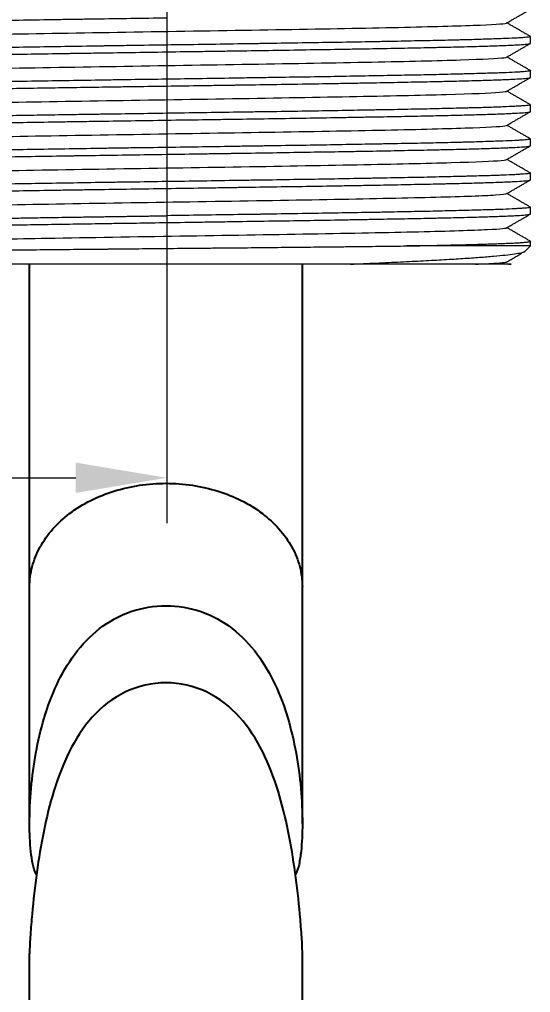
# Model space of a CAD drawing. Extents: x 2070 to 2860, y 0 to 579.
# Drawn here: x 2552.9 to 2575.38, y 187.04 to 229.8 of the extents above; entities that cross this region are included whole.
import ezdxf

# ---------------------------------------------------------------- set-up
doc = ezdxf.new("R2010")
doc.units = 0
doc.header["$LTSCALE"] = 10
doc.header["$MEASUREMENT"] = 0
doc.header["$PDMODE"] = 3
doc.header["$PDSIZE"] = -10
doc.layers.get('0').update_dxf_attribs({"linetype": 'CONTINUOUS'})
doc.layers.get('DEFPOINTS').update_dxf_attribs({"linetype": 'CONTINUOUS'})
doc.layers.add('1', color=7, linetype='CONTINUOUS')
doc.layers.add('DEF_LAYER_ASSEM_MEMBER', color=7, linetype='CONTINUOUS')
doc.styles.add('Daelim Dimension', font='NanumGothic.ttf')
doc.dimstyles.new('DEFAULT', dxfattribs={"dimscale": 2, "dimtxt": 2, "dimasz": 2, "dimexe": 0, "dimexo": 2, "dimgap": 1, "dimtad": 1, "dimdec": 0, "dimzin": 9, "dimdsep": 46, "dimtxsty": 'Daelim Dimension', "dimcen": 0.5, "dimclrd": 5, "dimclre": 5, "dimclrt": 256, "dimadec": 1, "dimazin": 0, "dimtfac": 1, "dimtdec": 0, "dimtix": 1, "dimtmove": 0, "dimatfit": 3, "dimfxl": 1, "dimtolj": 1, "dimtzin": 1, "dimlwd": 9, "dimlwe": 9, "dimarcsym": 0})

# ---------------------------------------------------------------- blocks, each defined once
blk = doc.blocks.new('*D7')
at = {"color": 5, "lineweight": 9, "ltscale": 0.5, "transparency": 16777216}
for p, q in [((2428.247, 403.492), (2428.247, 207.658)), ((2559.375, 274.046), (2559.375, 207.658)), ((2432.247, 209.658), (2555.375, 209.658))]:
    blk.add_line(p, q, dxfattribs=at)
at = {"color": 5, "ltscale": 0.5, "transparency": 16777216}
for points in [[(2432.247, 210.325), (2432.247, 208.991), (2428.247, 209.658)], [(2555.375, 210.325), (2555.375, 208.991), (2559.375, 209.658)]]:
    blk.add_solid(points, dxfattribs=at)
at = {"layer": 'DEFPOINTS', "color": 0, "ltscale": 0.5, "transparency": 16777216}
for p in [(2428.247, 407.492), (2559.375, 278.046), (2559.375, 209.658)]:
    blk.add_point(p, dxfattribs=at)
at = {"color": 7, "ltscale": 0.5, "transparency": 16777216, "insert": (2493.811, 217.109), "char_height": 10, "attachment_point": 5, "style": 'Daelim Dimension'}
blk.add_mtext('\\A1;131', dxfattribs=at)

msp = doc.modelspace()

# ---------------------------------------------------------------- linework, layer by layer
at = {"color": 7, "ltscale": 0.5}
msp.add_line((2565.343, 204.861), (2565.343, 219.046), dxfattribs=at)
at = {"layer": '1', "color": 7, "linetype": 'Continuous', "lineweight": 18}
for p, q in [((2575.375, 228.749), (2575.375, 229.049)), ((2575.375, 227.25), (2575.375, 227.549)), ((2575.375, 225.749), (2575.375, 226.049)), ((2575.375, 224.25), (2575.375, 224.549)), ((2575.375, 222.75), (2575.375, 223.049)), ((2575.375, 221.25), (2575.375, 221.549)), ((2575.375, 219.846), (2569.93, 219.846)), ((2575.083, 219.554), (2575.375, 219.846)), ((2575.375, 219.846), (2575.375, 220.049)), ((2567.459, 219.046), (2544.175, 219.046))]:
    msp.add_line(p, q, dxfattribs=at)
for points, degree in [([(2574.334, 229.645), (2574.857, 229.948), (2575.381, 230.25)], 2), ([(2575.371, 229.054), (2574.856, 229.351), (2574.34, 229.649)], 2), ([(2574.329, 228.142), (2574.852, 228.445), (2575.376, 228.747)], 2), ([(2575.376, 227.551), (2574.858, 227.85), (2574.341, 228.149)], 2), ([(2574.324, 226.64), (2574.847, 226.942), (2575.371, 227.245)], 2), ([(2575.38, 226.049), (2574.86, 226.349), (2574.34, 226.649)], 2), ([(2574.328, 225.142), (2574.852, 225.444), (2575.375, 225.747)], 2), ([(2575.38, 224.549), (2574.86, 224.849), (2574.341, 225.149)], 2), ([(2574.333, 223.645), (2574.857, 223.948), (2575.38, 224.25)], 2), ([(2575.372, 223.053), (2574.856, 223.351), (2574.34, 223.649)], 2), ([(2574.331, 222.144), (2574.855, 222.447), (2575.379, 222.749)], 2), ([(2575.372, 221.553), (2574.856, 221.851), (2574.34, 222.149)], 2), ([(2574.326, 220.641), (2574.85, 220.943), (2575.374, 221.246)], 2), ([(2575.379, 220.05), (2574.86, 220.35), (2574.341, 220.649)], 2), ([(2574.319, 219.136), (2574.987, 219.522)], 1)]:
    msp.add_open_spline(points, degree=degree, dxfattribs=at)
for points, degree, knots in [([(2543.379, 229.494), (2543.376, 229.496), (2543.375, 229.498), (2543.375, 229.508), (2543.401, 229.516), (2543.504, 229.531), (2543.58, 229.539), (2543.732, 229.55), (2543.79, 229.554), (2543.917, 229.562), (2543.987, 229.566), (2544.217, 229.577), (2544.394, 229.585), (2544.794, 229.601), (2545.016, 229.609), (2545.507, 229.625), (2545.775, 229.632), (2546.14, 229.642), (2546.251, 229.645), (2546.366, 229.648), (2546.443, 229.65), (2546.482, 229.651), (2546.678, 229.656), (2546.84, 229.659), (2547.339, 229.671), (2547.689, 229.679), (2548.426, 229.695), (2548.811, 229.703), (2549.417, 229.714), (2549.623, 229.718), (2549.939, 229.724), (2550.046, 229.726), (2550.261, 229.73), (2550.37, 229.732), (2550.918, 229.742), (2551.367, 229.749), (2552.287, 229.765), (2552.758, 229.773), (2553.72, 229.788), (2554.212, 229.796), (2554.841, 229.806), (2554.968, 229.808), (2555.158, 229.811), (2555.222, 229.812), (2555.35, 229.814), (2555.669, 229.819), (2555.989, 229.824), (2556.761, 229.835), (2557.279, 229.843), (2558.322, 229.858), (2558.847, 229.866), (2559.375, 229.874)], 3, [0, 0, 0, 0, 0.013229, 0.013229, 0.074902, 0.074902, 0.136575, 0.136575, 0.167412, 0.167412, 0.198249, 0.198249, 0.259922, 0.259922, 0.321595, 0.321595, 0.383268, 0.383268, 0.398686, 0.406396, 0.406396, 0.414105, 0.414105, 0.444941, 0.444941, 0.506615, 0.506615, 0.568288, 0.568288, 0.599124, 0.599124, 0.614543, 0.614543, 0.629961, 0.629961, 0.691634, 0.691634, 0.753307, 0.753307, 0.81498, 0.81498, 0.830399, 0.830399, 0.838108, 0.838108, 0.845817, 0.876654, 0.876654, 0.938327, 0.938327, 1, 1, 1, 1]), ([(2544.418, 228.894), (2544.384, 228.92), (2544.906, 228.978), (2547.677, 229.067), (2552.443, 229.162), (2558.292, 229.257), (2564.309, 229.352), (2569.557, 229.447), (2573.216, 229.542), (2574.327, 229.612), (2574.342, 229.651), (2574.324, 229.658)], 3, [0, 0, 0, 0, 0.102604, 0.226828, 0.351052, 0.475275, 0.599499, 0.723723, 0.847947, 0.97217, 1, 1, 1, 1]), ([(2575.375, 229.049), (2575.375, 229.049), (2575.375, 229.049), (2575.375, 229.041), (2575.349, 229.034), (2575.247, 229.018), (2575.17, 229.01), (2575.018, 228.998), (2574.96, 228.994), (2574.833, 228.986), (2574.763, 228.982), (2574.533, 228.971), (2574.356, 228.963), (2573.957, 228.948), (2573.734, 228.94), (2573.243, 228.924), (2572.975, 228.916), (2572.611, 228.906), (2572.499, 228.903), (2572.384, 228.9), (2572.307, 228.898), (2572.268, 228.897), (2572.072, 228.892), (2571.91, 228.888), (2571.411, 228.877), (2571.061, 228.869), (2570.325, 228.854), (2569.939, 228.846), (2569.333, 228.834), (2569.127, 228.83), (2568.811, 228.824), (2568.704, 228.822), (2568.489, 228.818), (2568.38, 228.816), (2567.832, 228.806), (2567.383, 228.799), (2566.463, 228.783), (2565.992, 228.776), (2565.03, 228.76), (2564.538, 228.753), (2563.909, 228.743), (2563.783, 228.741), (2563.592, 228.738), (2563.528, 228.737), (2563.401, 228.735), (2563.081, 228.73), (2562.761, 228.725), (2561.989, 228.713), (2561.471, 228.705), (2560.428, 228.689), (2559.903, 228.682), (2559.375, 228.674)], 3, [0, 0, 0, 0, 0.000751, 0.000751, 0.063204, 0.063204, 0.125657, 0.125657, 0.156883, 0.156883, 0.18811, 0.18811, 0.250563, 0.250563, 0.313016, 0.313016, 0.375469, 0.375469, 0.391082, 0.398889, 0.398889, 0.406696, 0.406696, 0.437922, 0.437922, 0.500375, 0.500375, 0.562828, 0.562828, 0.594055, 0.594055, 0.609668, 0.609668, 0.625281, 0.625281, 0.687735, 0.687735, 0.750188, 0.750188, 0.812641, 0.812641, 0.828254, 0.828254, 0.836061, 0.836061, 0.843867, 0.875094, 0.875094, 0.937547, 0.937547, 1, 1, 1, 1]), ([(2559.375, 228.674), (2558.847, 228.666), (2558.321, 228.659), (2557.535, 228.647), (2557.274, 228.643), (2556.883, 228.637), (2556.753, 228.635), (2556.558, 228.632), (2556.493, 228.631), (2556.363, 228.629), (2556.299, 228.628), (2555.718, 228.619), (2555.21, 228.611), (2554.213, 228.595), (2553.723, 228.588), (2552.76, 228.572), (2552.287, 228.565), (2551.707, 228.555), (2551.591, 228.553), (2551.362, 228.549), (2551.02, 228.543), (2550.688, 228.537), (2550.036, 228.525), (2549.2, 228.509), (2548.427, 228.494), (2547.872, 228.483), (2547.691, 228.479), (2547.47, 228.474), (2547.426, 228.473), (2547.339, 228.471), (2547.296, 228.47), (2547.166, 228.467), (2547.082, 228.465), (2546.665, 228.455), (2546.354, 228.447), (2545.776, 228.431), (2545.508, 228.423), (2545.017, 228.408), (2544.793, 228.4), (2544.541, 228.391), (2544.492, 228.389), (2544.397, 228.385), (2544.351, 228.383), (2544.219, 228.377), (2544.137, 228.373), (2543.91, 228.361), (2543.783, 228.354), (2543.58, 228.338), (2543.504, 228.33), (2543.427, 228.318), (2543.407, 228.314), (2543.391, 228.309), (2543.388, 228.308), (2543.383, 228.306), (2543.378, 228.304), (2543.375, 228.301), (2543.375, 228.299)], 3, [0, 0, 0, 0, 0.062547, 0.062547, 0.09382, 0.09382, 0.109457, 0.109457, 0.117276, 0.117276, 0.125094, 0.125094, 0.187641, 0.187641, 0.250188, 0.250188, 0.312735, 0.312735, 0.328372, 0.328372, 0.344008, 0.375282, 0.375282, 0.437829, 0.500376, 0.500376, 0.531649, 0.531649, 0.539468, 0.539468, 0.547286, 0.547286, 0.562923, 0.562923, 0.62547, 0.62547, 0.688017, 0.688017, 0.750564, 0.750564, 0.7662, 0.7662, 0.781837, 0.781837, 0.813111, 0.813111, 0.875658, 0.875658, 0.938205, 0.938205, 0.969478, 0.969478, 0.977296, 0.977296, 0.985115, 1, 1, 1, 1]), ([(2543.375, 228), (2543.375, 228), (2543.375, 228), (2543.375, 228.008), (2543.401, 228.016), (2543.504, 228.031), (2543.58, 228.038), (2543.732, 228.05), (2543.79, 228.054), (2543.917, 228.062), (2543.987, 228.066), (2544.217, 228.078), (2544.394, 228.086), (2544.794, 228.101), (2545.016, 228.109), (2545.507, 228.124), (2545.775, 228.132), (2546.14, 228.142), (2546.251, 228.145), (2546.366, 228.148), (2546.443, 228.15), (2546.482, 228.15), (2546.678, 228.155), (2546.84, 228.159), (2547.339, 228.171), (2548.04, 228.187), (2548.811, 228.203), (2549.417, 228.214), (2549.623, 228.218), (2549.939, 228.224), (2550.046, 228.226), (2550.261, 228.23), (2550.37, 228.232), (2550.918, 228.241), (2551.367, 228.249), (2552.287, 228.265), (2552.758, 228.273), (2553.72, 228.289), (2554.212, 228.296), (2554.841, 228.306), (2554.968, 228.308), (2555.158, 228.311), (2555.222, 228.312), (2555.35, 228.314), (2555.669, 228.319), (2555.989, 228.323), (2556.761, 228.335), (2557.279, 228.343), (2558.322, 228.359), (2558.847, 228.367), (2559.375, 228.375)], 3, [0, 0, 0, 0, 0.000749, 0.000749, 0.063202, 0.063202, 0.125655, 0.125655, 0.156882, 0.156882, 0.188108, 0.188108, 0.250561, 0.250561, 0.313015, 0.313015, 0.375468, 0.375468, 0.391081, 0.398888, 0.398888, 0.406695, 0.406695, 0.437921, 0.437921, 0.500374, 0.562828, 0.562828, 0.594054, 0.594054, 0.609667, 0.609667, 0.625281, 0.625281, 0.687734, 0.687734, 0.750187, 0.750187, 0.81264, 0.81264, 0.828254, 0.828254, 0.83606, 0.83606, 0.843867, 0.875094, 0.875094, 0.937547, 0.937547, 1, 1, 1, 1]), ([(2559.375, 228.375), (2559.903, 228.383), (2560.429, 228.391), (2561.215, 228.402), (2561.476, 228.406), (2561.867, 228.412), (2561.997, 228.414), (2562.192, 228.417), (2562.257, 228.418), (2562.387, 228.42), (2562.451, 228.421), (2563.032, 228.429), (2563.54, 228.437), (2564.537, 228.453), (2565.027, 228.461), (2565.99, 228.477), (2566.463, 228.484), (2567.043, 228.494), (2567.159, 228.496), (2567.388, 228.5), (2567.73, 228.506), (2568.062, 228.511), (2568.714, 228.523), (2569.132, 228.531), (2569.937, 228.546), (2570.323, 228.554), (2570.878, 228.566), (2571.059, 228.57), (2571.28, 228.575), (2571.324, 228.576), (2571.411, 228.578), (2571.455, 228.579), (2571.584, 228.582), (2571.668, 228.584), (2572.085, 228.594), (2572.396, 228.601), (2572.974, 228.617), (2573.242, 228.624), (2573.733, 228.64), (2573.957, 228.648), (2574.209, 228.658), (2574.258, 228.66), (2574.353, 228.664), (2574.49, 228.67), (2574.613, 228.676), (2574.84, 228.687), (2574.967, 228.695), (2575.17, 228.71), (2575.246, 228.718), (2575.324, 228.73), (2575.343, 228.734), (2575.359, 228.739), (2575.362, 228.74), (2575.367, 228.742), (2575.373, 228.745), (2575.375, 228.748), (2575.375, 228.749)], 3, [0, 0, 0, 0, 0.062547, 0.062547, 0.09382, 0.09382, 0.109457, 0.109457, 0.117275, 0.117275, 0.125094, 0.125094, 0.187641, 0.187641, 0.250187, 0.250187, 0.312734, 0.312734, 0.328371, 0.328371, 0.344008, 0.375281, 0.375281, 0.437828, 0.437828, 0.500375, 0.500375, 0.531648, 0.531648, 0.539466, 0.539466, 0.547285, 0.547285, 0.562922, 0.562922, 0.625468, 0.625468, 0.688015, 0.688015, 0.750562, 0.750562, 0.766199, 0.766199, 0.781835, 0.813109, 0.813109, 0.875656, 0.875656, 0.938203, 0.938203, 0.969476, 0.969476, 0.977294, 0.977294, 0.985113, 1, 1, 1, 1]), ([(2544.419, 227.405), (2544.443, 227.421), (2544.82, 227.469), (2546.931, 227.549), (2551.389, 227.644), (2557.092, 227.739), (2563.152, 227.834), (2568.623, 227.928), (2572.65, 228.023), (2574.118, 228.095), (2574.314, 228.134), (2574.329, 228.142)], 3, [0, 0, 0, 0, 0.066591, 0.19532, 0.324048, 0.452777, 0.581506, 0.710235, 0.838964, 0.967693, 1, 1, 1, 1]), ([(2575.375, 227.549), (2575.375, 227.549), (2575.375, 227.549), (2575.375, 227.541), (2575.349, 227.533), (2575.247, 227.518), (2575.17, 227.51), (2575.018, 227.498), (2574.96, 227.494), (2574.833, 227.486), (2574.763, 227.482), (2574.533, 227.47), (2574.356, 227.463), (2573.957, 227.447), (2573.734, 227.44), (2573.243, 227.424), (2572.975, 227.417), (2572.611, 227.407), (2572.499, 227.404), (2572.384, 227.401), (2572.307, 227.399), (2572.268, 227.398), (2572.072, 227.392), (2571.91, 227.389), (2571.411, 227.377), (2570.71, 227.361), (2569.939, 227.346), (2569.333, 227.335), (2569.127, 227.331), (2568.811, 227.325), (2568.704, 227.323), (2568.489, 227.319), (2568.38, 227.317), (2567.832, 227.307), (2567.383, 227.299), (2566.463, 227.283), (2565.992, 227.275), (2565.03, 227.26), (2564.538, 227.252), (2563.909, 227.243), (2563.783, 227.241), (2563.592, 227.238), (2563.528, 227.237), (2563.401, 227.235), (2563.081, 227.23), (2562.761, 227.225), (2561.989, 227.213), (2561.471, 227.205), (2560.428, 227.189), (2559.903, 227.181), (2559.375, 227.174)], 3, [0, 0, 0, 0, 0.00075, 0.00075, 0.063203, 0.063203, 0.125656, 0.125656, 0.156883, 0.156883, 0.188109, 0.188109, 0.250562, 0.250562, 0.313016, 0.313016, 0.375469, 0.375469, 0.391082, 0.398889, 0.398889, 0.406695, 0.406695, 0.437922, 0.437922, 0.500375, 0.562828, 0.562828, 0.594055, 0.594055, 0.609668, 0.609668, 0.625281, 0.625281, 0.687734, 0.687734, 0.750187, 0.750187, 0.812641, 0.812641, 0.828254, 0.828254, 0.836061, 0.836061, 0.843867, 0.875094, 0.875094, 0.937547, 0.937547, 1, 1, 1, 1]), ([(2559.375, 227.174), (2558.847, 227.166), (2558.321, 227.158), (2557.535, 227.147), (2557.274, 227.143), (2556.883, 227.137), (2556.753, 227.135), (2556.558, 227.132), (2556.493, 227.131), (2556.363, 227.129), (2556.299, 227.128), (2555.718, 227.119), (2555.21, 227.111), (2554.213, 227.095), (2553.723, 227.087), (2552.76, 227.072), (2552.287, 227.064), (2551.707, 227.055), (2551.591, 227.053), (2551.362, 227.049), (2551.248, 227.047), (2550.91, 227.041), (2550.688, 227.037), (2550.036, 227.025), (2549.2, 227.009), (2548.427, 226.994), (2547.872, 226.982), (2547.691, 226.978), (2547.47, 226.973), (2547.426, 226.973), (2547.339, 226.971), (2547.296, 226.97), (2547.166, 226.967), (2547.082, 226.965), (2546.665, 226.955), (2546.354, 226.947), (2545.776, 226.932), (2545.508, 226.924), (2545.017, 226.908), (2544.793, 226.9), (2544.541, 226.89), (2544.492, 226.888), (2544.397, 226.885), (2544.26, 226.879), (2544.137, 226.873), (2543.91, 226.862), (2543.783, 226.854), (2543.58, 226.838), (2543.504, 226.83), (2543.427, 226.818), (2543.407, 226.814), (2543.391, 226.809), (2543.388, 226.808), (2543.383, 226.806), (2543.381, 226.805), (2543.379, 226.804), (2543.379, 226.804)], 3, [0, 0, 0, 0, 0.063407, 0.063407, 0.095111, 0.095111, 0.110963, 0.110963, 0.118889, 0.118889, 0.126815, 0.126815, 0.190222, 0.190222, 0.25363, 0.25363, 0.317037, 0.317037, 0.332889, 0.332889, 0.348741, 0.348741, 0.380445, 0.380445, 0.443852, 0.50726, 0.50726, 0.538964, 0.538964, 0.54689, 0.54689, 0.554816, 0.554816, 0.570667, 0.570667, 0.634075, 0.634075, 0.697482, 0.697482, 0.76089, 0.76089, 0.776742, 0.776742, 0.792594, 0.824297, 0.824297, 0.887705, 0.887705, 0.951112, 0.951112, 0.982816, 0.982816, 0.990742, 0.990742, 0.998668, 1, 1, 1, 1]), ([(2559.375, 226.875), (2559.903, 226.883), (2560.429, 226.89), (2561.215, 226.902), (2561.476, 226.906), (2561.867, 226.912), (2561.997, 226.913), (2562.192, 226.916), (2562.257, 226.917), (2562.387, 226.919), (2562.451, 226.92), (2563.032, 226.929), (2563.54, 226.937), (2564.537, 226.953), (2565.027, 226.961), (2565.99, 226.976), (2566.463, 226.984), (2567.043, 226.994), (2567.159, 226.996), (2567.388, 227), (2567.502, 227.001), (2567.84, 227.007), (2568.062, 227.011), (2568.714, 227.023), (2569.55, 227.039), (2570.323, 227.055), (2570.878, 227.066), (2571.059, 227.07), (2571.28, 227.075), (2571.324, 227.076), (2571.411, 227.078), (2571.455, 227.079), (2571.584, 227.082), (2571.668, 227.084), (2572.085, 227.093), (2572.396, 227.101), (2572.974, 227.117), (2573.242, 227.125), (2573.733, 227.14), (2573.957, 227.148), (2574.209, 227.158), (2574.258, 227.16), (2574.353, 227.164), (2574.49, 227.17), (2574.613, 227.175), (2574.84, 227.187), (2574.967, 227.195), (2575.17, 227.21), (2575.246, 227.218), (2575.324, 227.23), (2575.343, 227.234), (2575.359, 227.239), (2575.362, 227.24), (2575.367, 227.242), (2575.373, 227.245), (2575.375, 227.248), (2575.375, 227.25)], 3, [0, 0, 0, 0, 0.062547, 0.062547, 0.09382, 0.09382, 0.109457, 0.109457, 0.117275, 0.117275, 0.125094, 0.125094, 0.187641, 0.187641, 0.250188, 0.250188, 0.312735, 0.312735, 0.328371, 0.328371, 0.344008, 0.344008, 0.375282, 0.375282, 0.437828, 0.500375, 0.500375, 0.531649, 0.531649, 0.539467, 0.539467, 0.547286, 0.547286, 0.562922, 0.562922, 0.625469, 0.625469, 0.688016, 0.688016, 0.750563, 0.750563, 0.7662, 0.7662, 0.781837, 0.81311, 0.81311, 0.875657, 0.875657, 0.938204, 0.938204, 0.969477, 0.969477, 0.977296, 0.977296, 0.985114, 1, 1, 1, 1]), ([(2543.841, 226.557), (2543.948, 226.564), (2544.198, 226.578), (2544.517, 226.591), (2544.739, 226.599), (2544.784, 226.601), (2544.877, 226.604), (2545.019, 226.609), (2545.17, 226.614), (2545.484, 226.623), (2545.708, 226.63), (2546.186, 226.643), (2546.441, 226.65), (2546.98, 226.663), (2547.265, 226.67), (2547.603, 226.677), (2547.64, 226.678), (2547.716, 226.68), (2547.755, 226.681), (2547.87, 226.683), (2548.103, 226.688), (2548.342, 226.693), (2548.829, 226.703), (2549.165, 226.709), (2549.858, 226.722), (2550.216, 226.729), (2550.952, 226.742), (2551.332, 226.749), (2551.82, 226.757), (2551.918, 226.759), (2552.117, 226.762), (2552.216, 226.764), (2552.516, 226.769), (2552.717, 226.772), (2553.324, 226.782), (2554.145, 226.795), (2554.989, 226.808), (2555.843, 226.821), (2556.275, 226.828), (2556.823, 226.836), (2556.933, 226.838), (2557.154, 226.841), (2557.264, 226.843), (2557.596, 226.848), (2557.818, 226.851), (2558.484, 226.862), (2558.929, 226.868), (2559.375, 226.875)], 3, [0, 0, 0, 0, 0.0625, 0.125, 0.125, 0.140625, 0.140625, 0.15625, 0.1875, 0.1875, 0.25, 0.25, 0.3125, 0.3125, 0.375, 0.375, 0.382813, 0.382813, 0.390625, 0.390625, 0.40625, 0.4375, 0.4375, 0.5, 0.5, 0.5625, 0.5625, 0.625, 0.625, 0.640625, 0.640625, 0.65625, 0.65625, 0.6875, 0.6875, 0.75, 0.8125, 0.8125, 0.875, 0.875, 0.890625, 0.890625, 0.90625, 0.90625, 0.9375, 0.9375, 1, 1, 1, 1]), ([(2544.851, 225.957), (2545.217, 225.981), (2546.58, 226.037), (2550.383, 226.125), (2555.907, 226.22), (2561.972, 226.315), (2567.631, 226.41), (2572.003, 226.505), (2574.055, 226.586), (2574.351, 226.635), (2574.333, 226.653)], 3, [0, 0, 0, 0, 0.104887, 0.241245, 0.377603, 0.513961, 0.650318, 0.786676, 0.923034, 1, 1, 1, 1]), ([(2575.373, 226.053), (2575.374, 226.051), (2575.375, 226.05), (2575.375, 226.041), (2575.349, 226.033), (2575.247, 226.018), (2575.17, 226.01), (2575.018, 225.999), (2574.96, 225.995), (2574.833, 225.987), (2574.763, 225.983), (2574.533, 225.971), (2574.356, 225.963), (2573.957, 225.947), (2573.734, 225.939), (2573.243, 225.924), (2572.975, 225.916), (2572.611, 225.907), (2572.536, 225.905), (2572.423, 225.902), (2572.384, 225.901), (2572.307, 225.899), (2572.268, 225.898), (2572.072, 225.893), (2571.91, 225.889), (2571.411, 225.877), (2570.71, 225.861), (2569.939, 225.846), (2569.333, 225.834), (2569.127, 225.83), (2568.811, 225.825), (2568.704, 225.823), (2568.489, 225.819), (2568.38, 225.817), (2567.832, 225.807), (2567.383, 225.799), (2566.463, 225.783), (2565.992, 225.775), (2565.03, 225.76), (2564.538, 225.752), (2563.909, 225.742), (2563.783, 225.74), (2563.592, 225.738), (2563.528, 225.737), (2563.401, 225.735), (2563.081, 225.73), (2562.761, 225.725), (2561.989, 225.713), (2561.471, 225.705), (2560.428, 225.69), (2559.903, 225.682), (2559.375, 225.674)], 3, [0, 0, 0, 0, 0.010728, 0.010728, 0.072557, 0.072557, 0.134387, 0.134387, 0.165302, 0.165302, 0.196216, 0.196216, 0.258046, 0.258046, 0.319875, 0.319875, 0.381705, 0.381705, 0.397162, 0.397162, 0.404891, 0.404891, 0.41262, 0.41262, 0.443534, 0.443534, 0.505364, 0.567193, 0.567193, 0.598108, 0.598108, 0.613566, 0.613566, 0.629023, 0.629023, 0.690852, 0.690852, 0.752682, 0.752682, 0.814511, 0.814511, 0.829969, 0.829969, 0.837698, 0.837698, 0.845426, 0.876341, 0.876341, 0.93817, 0.93817, 1, 1, 1, 1]), ([(2543.378, 224.995), (2543.376, 224.997), (2543.375, 224.998), (2543.375, 225.008), (2543.401, 225.016), (2543.504, 225.031), (2543.58, 225.039), (2543.732, 225.05), (2543.79, 225.054), (2543.917, 225.062), (2543.987, 225.066), (2544.217, 225.078), (2544.394, 225.086), (2544.794, 225.101), (2545.016, 225.109), (2545.507, 225.125), (2545.775, 225.132), (2546.14, 225.142), (2546.251, 225.145), (2546.366, 225.148), (2546.443, 225.15), (2546.482, 225.151), (2546.678, 225.155), (2546.84, 225.159), (2547.339, 225.171), (2548.04, 225.187), (2548.811, 225.203), (2549.417, 225.214), (2549.623, 225.218), (2549.939, 225.224), (2550.046, 225.226), (2550.261, 225.23), (2550.37, 225.232), (2550.918, 225.241), (2551.367, 225.249), (2552.287, 225.265), (2552.758, 225.273), (2553.72, 225.289), (2554.212, 225.296), (2554.841, 225.306), (2554.968, 225.308), (2555.158, 225.311), (2555.222, 225.312), (2555.35, 225.314), (2555.669, 225.319), (2555.989, 225.324), (2556.761, 225.335), (2557.279, 225.343), (2558.322, 225.359), (2558.847, 225.367), (2559.375, 225.375)], 3, [0, 0, 0, 0, 0.012863, 0.012863, 0.074559, 0.074559, 0.136255, 0.136255, 0.167103, 0.167103, 0.197951, 0.197951, 0.259647, 0.259647, 0.321344, 0.321344, 0.38304, 0.38304, 0.398464, 0.406176, 0.406176, 0.413888, 0.413888, 0.444736, 0.444736, 0.506432, 0.568128, 0.568128, 0.598976, 0.598976, 0.6144, 0.6144, 0.629824, 0.629824, 0.69152, 0.69152, 0.753216, 0.753216, 0.814912, 0.814912, 0.830336, 0.830336, 0.838048, 0.838048, 0.84576, 0.876608, 0.876608, 0.938304, 0.938304, 1, 1, 1, 1]), ([(2559.375, 225.674), (2558.929, 225.667), (2558.039, 225.654), (2557.156, 225.641), (2556.606, 225.633), (2556.497, 225.631), (2556.278, 225.628), (2556.169, 225.626), (2555.843, 225.621), (2555.627, 225.618), (2554.984, 225.608), (2554.14, 225.594), (2553.321, 225.581), (2552.513, 225.568), (2552.116, 225.561), (2551.676, 225.554), (2551.627, 225.553), (2551.53, 225.551), (2551.481, 225.551), (2551.336, 225.548), (2551.048, 225.543), (2550.766, 225.538), (2550.212, 225.529), (2549.854, 225.522), (2549.161, 225.509), (2548.826, 225.502), (2548.179, 225.489), (2547.867, 225.482), (2547.492, 225.474), (2547.418, 225.472), (2547.271, 225.469), (2547.198, 225.467), (2546.983, 225.462), (2546.844, 225.459), (2546.438, 225.449), (2546.184, 225.443), (2545.705, 225.43), (2545.481, 225.423), (2545.065, 225.41), (2544.872, 225.403), (2544.651, 225.395), (2544.608, 225.393), (2544.524, 225.39), (2544.482, 225.388), (2544.362, 225.383), (2544.287, 225.38), (2544.073, 225.37), (2543.948, 225.363), (2543.841, 225.357)], 3, [0, 0, 0, 0, 0.0625, 0.125, 0.125, 0.140625, 0.140625, 0.15625, 0.15625, 0.1875, 0.1875, 0.25, 0.3125, 0.3125, 0.375, 0.375, 0.382812, 0.382812, 0.390625, 0.390625, 0.40625, 0.4375, 0.4375, 0.5, 0.5, 0.5625, 0.5625, 0.625, 0.625, 0.640625, 0.640625, 0.65625, 0.65625, 0.6875, 0.6875, 0.75, 0.75, 0.8125, 0.8125, 0.875, 0.875, 0.890625, 0.890625, 0.90625, 0.90625, 0.9375, 0.9375, 1, 1, 1, 1]), ([(2559.375, 225.375), (2559.903, 225.383), (2560.429, 225.391), (2561.215, 225.402), (2561.476, 225.406), (2561.867, 225.412), (2561.997, 225.414), (2562.192, 225.417), (2562.257, 225.418), (2562.387, 225.42), (2562.451, 225.421), (2563.032, 225.429), (2563.54, 225.437), (2564.537, 225.453), (2565.027, 225.461), (2565.99, 225.476), (2566.463, 225.484), (2567.043, 225.494), (2567.159, 225.496), (2567.388, 225.5), (2567.73, 225.506), (2568.062, 225.512), (2568.714, 225.523), (2569.132, 225.531), (2569.937, 225.546), (2570.323, 225.554), (2570.878, 225.566), (2571.059, 225.57), (2571.28, 225.575), (2571.324, 225.576), (2571.411, 225.578), (2571.455, 225.579), (2571.584, 225.582), (2571.668, 225.584), (2572.085, 225.594), (2572.396, 225.601), (2572.974, 225.617), (2573.242, 225.624), (2573.733, 225.64), (2573.957, 225.648), (2574.209, 225.658), (2574.258, 225.66), (2574.353, 225.664), (2574.49, 225.67), (2574.613, 225.676), (2574.84, 225.687), (2574.967, 225.695), (2575.17, 225.71), (2575.246, 225.718), (2575.324, 225.73), (2575.343, 225.734), (2575.359, 225.739), (2575.362, 225.74), (2575.367, 225.742), (2575.373, 225.745), (2575.375, 225.747), (2575.375, 225.749)], 3, [0, 0, 0, 0, 0.062547, 0.062547, 0.09382, 0.09382, 0.109457, 0.109457, 0.117276, 0.117276, 0.125094, 0.125094, 0.187641, 0.187641, 0.250188, 0.250188, 0.312735, 0.312735, 0.328372, 0.328372, 0.344008, 0.375282, 0.375282, 0.437829, 0.437829, 0.500376, 0.500376, 0.531649, 0.531649, 0.539468, 0.539468, 0.547286, 0.547286, 0.562923, 0.562923, 0.62547, 0.62547, 0.688017, 0.688017, 0.750564, 0.750564, 0.766201, 0.766201, 0.781837, 0.813111, 0.813111, 0.875658, 0.875658, 0.938205, 0.938205, 0.969478, 0.969478, 0.977297, 0.977297, 0.985115, 1, 1, 1, 1]), ([(2544.421, 224.406), (2544.452, 224.424), (2544.891, 224.474), (2547.173, 224.555), (2551.737, 224.65), (2557.493, 224.745), (2563.543, 224.84), (2568.943, 224.935), (2572.849, 225.03), (2574.162, 225.099), (2574.318, 225.136), (2574.329, 225.142)], 3, [0, 0, 0, 0, 0.073892, 0.202828, 0.331765, 0.460701, 0.589637, 0.718574, 0.84751, 0.976447, 1, 1, 1, 1]), ([(2575.373, 224.553), (2575.374, 224.551), (2575.375, 224.55), (2575.375, 224.541), (2575.349, 224.533), (2575.247, 224.518), (2575.17, 224.51), (2575.018, 224.498), (2574.96, 224.494), (2574.833, 224.486), (2574.763, 224.482), (2574.533, 224.47), (2574.356, 224.463), (2573.957, 224.447), (2573.734, 224.44), (2573.243, 224.424), (2572.975, 224.416), (2572.611, 224.406), (2572.499, 224.403), (2572.384, 224.4), (2572.307, 224.398), (2572.268, 224.397), (2572.072, 224.392), (2571.91, 224.388), (2571.411, 224.377), (2570.71, 224.361), (2569.939, 224.346), (2569.333, 224.335), (2569.127, 224.331), (2568.811, 224.325), (2568.704, 224.323), (2568.489, 224.319), (2568.38, 224.317), (2567.832, 224.307), (2567.383, 224.299), (2566.463, 224.283), (2565.992, 224.275), (2565.03, 224.26), (2564.538, 224.252), (2563.909, 224.243), (2563.783, 224.241), (2563.592, 224.238), (2563.528, 224.237), (2563.401, 224.235), (2563.081, 224.23), (2562.761, 224.225), (2561.989, 224.213), (2561.471, 224.205), (2560.428, 224.189), (2559.903, 224.181), (2559.375, 224.174)], 3, [0, 0, 0, 0, 0.010942, 0.010942, 0.072758, 0.072758, 0.134574, 0.134574, 0.165482, 0.165482, 0.19639, 0.19639, 0.258206, 0.258206, 0.320023, 0.320023, 0.381839, 0.381839, 0.397293, 0.40502, 0.40502, 0.412747, 0.412747, 0.443655, 0.443655, 0.505471, 0.567287, 0.567287, 0.598195, 0.598195, 0.613649, 0.613649, 0.629103, 0.629103, 0.690919, 0.690919, 0.752735, 0.752735, 0.814552, 0.814552, 0.830006, 0.830006, 0.837733, 0.837733, 0.84546, 0.876368, 0.876368, 0.938184, 0.938184, 1, 1, 1, 1]), ([(2559.375, 224.174), (2558.847, 224.166), (2558.321, 224.158), (2557.535, 224.147), (2557.274, 224.143), (2556.883, 224.137), (2556.753, 224.135), (2556.558, 224.132), (2556.493, 224.131), (2556.363, 224.129), (2556.299, 224.128), (2555.718, 224.119), (2555.21, 224.111), (2554.213, 224.095), (2553.723, 224.087), (2552.76, 224.072), (2552.287, 224.065), (2551.707, 224.055), (2551.591, 224.053), (2551.362, 224.049), (2551.02, 224.043), (2550.688, 224.037), (2550.036, 224.025), (2549.2, 224.009), (2548.427, 223.994), (2547.872, 223.982), (2547.691, 223.978), (2547.47, 223.974), (2547.426, 223.973), (2547.339, 223.971), (2547.296, 223.97), (2547.166, 223.967), (2547.082, 223.965), (2546.665, 223.955), (2546.354, 223.947), (2545.776, 223.932), (2545.508, 223.924), (2545.017, 223.908), (2544.793, 223.9), (2544.541, 223.89), (2544.492, 223.888), (2544.397, 223.885), (2544.26, 223.879), (2544.137, 223.873), (2543.91, 223.862), (2543.783, 223.854), (2543.58, 223.838), (2543.504, 223.83), (2543.427, 223.818), (2543.407, 223.814), (2543.391, 223.809), (2543.388, 223.808), (2543.383, 223.806), (2543.378, 223.804), (2543.375, 223.801), (2543.375, 223.799)], 3, [0, 0, 0, 0, 0.062547, 0.062547, 0.09382, 0.09382, 0.109457, 0.109457, 0.117275, 0.117275, 0.125094, 0.125094, 0.187641, 0.187641, 0.250188, 0.250188, 0.312734, 0.312734, 0.328371, 0.328371, 0.344008, 0.375281, 0.375281, 0.437828, 0.500375, 0.500375, 0.531649, 0.531649, 0.539467, 0.539467, 0.547285, 0.547285, 0.562922, 0.562922, 0.625469, 0.625469, 0.688016, 0.688016, 0.750563, 0.750563, 0.766199, 0.766199, 0.781836, 0.81311, 0.81311, 0.875656, 0.875656, 0.938203, 0.938203, 0.969477, 0.969477, 0.977295, 0.977295, 0.985114, 1, 1, 1, 1]), ([(2559.375, 223.875), (2559.903, 223.883), (2560.429, 223.89), (2561.215, 223.902), (2561.476, 223.906), (2561.867, 223.912), (2561.997, 223.914), (2562.192, 223.916), (2562.257, 223.917), (2562.387, 223.919), (2562.451, 223.92), (2563.032, 223.929), (2563.54, 223.937), (2564.537, 223.953), (2565.027, 223.961), (2565.99, 223.977), (2566.463, 223.984), (2567.043, 223.994), (2567.159, 223.996), (2567.388, 224), (2567.73, 224.005), (2568.062, 224.011), (2568.714, 224.023), (2569.132, 224.031), (2569.937, 224.047), (2570.323, 224.055), (2570.878, 224.066), (2571.059, 224.07), (2571.28, 224.075), (2571.324, 224.076), (2571.411, 224.078), (2571.455, 224.079), (2571.584, 224.082), (2571.668, 224.084), (2572.085, 224.093), (2572.396, 224.101), (2572.974, 224.116), (2573.242, 224.124), (2573.733, 224.14), (2573.957, 224.148), (2574.209, 224.158), (2574.258, 224.16), (2574.353, 224.164), (2574.49, 224.17), (2574.613, 224.176), (2574.84, 224.187), (2574.967, 224.195), (2575.17, 224.21), (2575.246, 224.218), (2575.324, 224.23), (2575.343, 224.234), (2575.359, 224.239), (2575.362, 224.24), (2575.367, 224.242), (2575.37, 224.244), (2575.373, 224.246), (2575.373, 224.246)], 3, [0, 0, 0, 0, 0.063095, 0.063095, 0.094643, 0.094643, 0.110417, 0.110417, 0.118304, 0.118304, 0.126191, 0.126191, 0.189286, 0.189286, 0.252382, 0.252382, 0.315477, 0.315477, 0.331251, 0.331251, 0.347025, 0.378573, 0.378573, 0.441668, 0.441668, 0.504764, 0.504764, 0.536311, 0.536311, 0.544198, 0.544198, 0.552085, 0.552085, 0.567859, 0.567859, 0.630955, 0.630955, 0.69405, 0.69405, 0.757145, 0.757145, 0.772919, 0.772919, 0.788693, 0.820241, 0.820241, 0.883336, 0.883336, 0.946432, 0.946432, 0.97798, 0.97798, 0.985867, 0.985867, 0.993753, 1, 1, 1, 1]), ([(2543.377, 223.496), (2543.376, 223.497), (2543.375, 223.499), (2543.375, 223.508), (2543.401, 223.515), (2543.504, 223.531), (2543.58, 223.538), (2543.732, 223.55), (2543.79, 223.554), (2543.917, 223.562), (2543.987, 223.566), (2544.217, 223.578), (2544.394, 223.586), (2544.794, 223.601), (2545.016, 223.609), (2545.507, 223.624), (2545.775, 223.632), (2546.14, 223.642), (2546.251, 223.645), (2546.366, 223.648), (2546.443, 223.65), (2546.482, 223.651), (2546.678, 223.656), (2546.84, 223.66), (2547.339, 223.672), (2548.04, 223.687), (2548.811, 223.703), (2549.417, 223.714), (2549.623, 223.718), (2549.939, 223.724), (2550.046, 223.726), (2550.261, 223.73), (2550.37, 223.731), (2550.918, 223.741), (2551.367, 223.749), (2552.287, 223.765), (2552.758, 223.773), (2553.72, 223.789), (2554.212, 223.796), (2554.841, 223.806), (2554.968, 223.808), (2555.158, 223.811), (2555.222, 223.812), (2555.35, 223.814), (2555.669, 223.818), (2555.989, 223.823), (2556.761, 223.835), (2557.279, 223.843), (2558.322, 223.859), (2558.847, 223.867), (2559.375, 223.875)], 3, [0, 0, 0, 0, 0.009932, 0.009932, 0.071811, 0.071811, 0.13369, 0.13369, 0.16463, 0.16463, 0.19557, 0.19557, 0.257449, 0.257449, 0.319328, 0.319328, 0.381207, 0.381207, 0.396677, 0.404412, 0.404412, 0.412147, 0.412147, 0.443087, 0.443087, 0.504966, 0.566845, 0.566845, 0.597785, 0.597785, 0.613255, 0.613255, 0.628724, 0.628724, 0.690604, 0.690604, 0.752483, 0.752483, 0.814362, 0.814362, 0.829832, 0.829832, 0.837567, 0.837567, 0.845302, 0.876241, 0.876241, 0.938121, 0.938121, 1, 1, 1, 1]), ([(2544.417, 222.896), (2544.403, 222.911), (2544.638, 222.958), (2546.478, 223.036), (2550.715, 223.131), (2556.303, 223.226), (2562.37, 223.321), (2567.97, 223.416), (2572.229, 223.511), (2574.141, 223.591), (2574.363, 223.64), (2574.326, 223.658)], 3, [0, 0, 0, 0, 0.060014, 0.184595, 0.309176, 0.433757, 0.558337, 0.682918, 0.807499, 0.93208, 1, 1, 1, 1]), ([(2575.375, 223.049), (2575.375, 223.049), (2575.375, 223.049), (2575.375, 223.041), (2575.349, 223.033), (2575.247, 223.018), (2575.17, 223.01), (2575.018, 222.998), (2574.96, 222.994), (2574.833, 222.987), (2574.763, 222.982), (2574.533, 222.97), (2574.356, 222.963), (2573.957, 222.947), (2573.734, 222.939), (2573.243, 222.924), (2572.975, 222.917), (2572.611, 222.907), (2572.499, 222.904), (2572.384, 222.901), (2572.307, 222.899), (2572.268, 222.898), (2572.072, 222.893), (2571.91, 222.889), (2571.411, 222.877), (2570.71, 222.861), (2569.939, 222.846), (2569.333, 222.834), (2569.127, 222.83), (2568.811, 222.825), (2568.704, 222.823), (2568.489, 222.819), (2568.38, 222.817), (2567.832, 222.807), (2567.383, 222.799), (2566.463, 222.783), (2565.992, 222.775), (2565.03, 222.76), (2564.538, 222.752), (2563.909, 222.742), (2563.783, 222.741), (2563.592, 222.738), (2563.528, 222.737), (2563.401, 222.735), (2563.081, 222.73), (2562.761, 222.725), (2561.989, 222.713), (2561.471, 222.705), (2560.428, 222.689), (2559.903, 222.681), (2559.375, 222.674)], 3, [0, 0, 0, 0, 0.00075, 0.00075, 0.063203, 0.063203, 0.125656, 0.125656, 0.156883, 0.156883, 0.188109, 0.188109, 0.250562, 0.250562, 0.313015, 0.313015, 0.375469, 0.375469, 0.391082, 0.398889, 0.398889, 0.406695, 0.406695, 0.437922, 0.437922, 0.500375, 0.562828, 0.562828, 0.594055, 0.594055, 0.609668, 0.609668, 0.625281, 0.625281, 0.687734, 0.687734, 0.750187, 0.750187, 0.812641, 0.812641, 0.828254, 0.828254, 0.836061, 0.836061, 0.843867, 0.875094, 0.875094, 0.937547, 0.937547, 1, 1, 1, 1]), ([(2559.375, 222.674), (2558.847, 222.666), (2558.321, 222.658), (2557.535, 222.646), (2557.274, 222.643), (2556.883, 222.637), (2556.753, 222.635), (2556.558, 222.632), (2556.493, 222.631), (2556.363, 222.629), (2556.299, 222.628), (2555.718, 222.619), (2555.21, 222.611), (2554.213, 222.595), (2553.723, 222.587), (2552.76, 222.572), (2552.287, 222.564), (2551.707, 222.555), (2551.591, 222.553), (2551.362, 222.549), (2551.02, 222.543), (2550.688, 222.537), (2550.036, 222.526), (2549.618, 222.518), (2548.814, 222.502), (2548.427, 222.494), (2547.872, 222.482), (2547.691, 222.478), (2547.47, 222.473), (2547.426, 222.472), (2547.339, 222.47), (2547.296, 222.469), (2547.166, 222.467), (2547.082, 222.465), (2546.665, 222.455), (2546.354, 222.447), (2545.776, 222.432), (2545.508, 222.424), (2545.017, 222.408), (2544.793, 222.4), (2544.541, 222.39), (2544.492, 222.388), (2544.397, 222.384), (2544.26, 222.379), (2544.137, 222.373), (2543.91, 222.361), (2543.783, 222.354), (2543.58, 222.338), (2543.504, 222.33), (2543.427, 222.318), (2543.407, 222.314), (2543.391, 222.309), (2543.388, 222.308), (2543.383, 222.306), (2543.378, 222.304), (2543.375, 222.301), (2543.375, 222.299)], 3, [0, 0, 0, 0, 0.062547, 0.062547, 0.09382, 0.09382, 0.109457, 0.109457, 0.117275, 0.117275, 0.125094, 0.125094, 0.187641, 0.187641, 0.250188, 0.250188, 0.312734, 0.312734, 0.328371, 0.328371, 0.344008, 0.375281, 0.375281, 0.437828, 0.437828, 0.500375, 0.500375, 0.531649, 0.531649, 0.539467, 0.539467, 0.547285, 0.547285, 0.562922, 0.562922, 0.625469, 0.625469, 0.688016, 0.688016, 0.750563, 0.750563, 0.766199, 0.766199, 0.781836, 0.813109, 0.813109, 0.875656, 0.875656, 0.938203, 0.938203, 0.969477, 0.969477, 0.977295, 0.977295, 0.985113, 1, 1, 1, 1]), ([(2543.375, 221.999), (2543.375, 221.999), (2543.375, 222), (2543.375, 222.007), (2543.401, 222.015), (2543.504, 222.03), (2543.58, 222.038), (2543.732, 222.05), (2543.79, 222.054), (2543.917, 222.062), (2543.987, 222.066), (2544.217, 222.078), (2544.394, 222.086), (2544.794, 222.101), (2545.016, 222.109), (2545.507, 222.124), (2545.775, 222.132), (2546.14, 222.142), (2546.251, 222.145), (2546.366, 222.148), (2546.443, 222.15), (2546.482, 222.151), (2546.678, 222.156), (2546.84, 222.16), (2547.339, 222.172), (2548.04, 222.187), (2548.811, 222.202), (2549.417, 222.214), (2549.623, 222.218), (2549.939, 222.224), (2550.046, 222.226), (2550.261, 222.23), (2550.37, 222.232), (2550.918, 222.242), (2551.367, 222.25), (2552.287, 222.265), (2552.758, 222.273), (2553.72, 222.288), (2554.212, 222.296), (2554.841, 222.306), (2554.968, 222.308), (2555.158, 222.311), (2555.222, 222.312), (2555.35, 222.314), (2555.669, 222.318), (2555.989, 222.323), (2556.761, 222.335), (2557.279, 222.343), (2558.322, 222.359), (2558.847, 222.367), (2559.375, 222.375)], 3, [0, 0, 0, 0, 0.00075, 0.00075, 0.063203, 0.063203, 0.125656, 0.125656, 0.156883, 0.156883, 0.188109, 0.188109, 0.250562, 0.250562, 0.313015, 0.313015, 0.375469, 0.375469, 0.391082, 0.398889, 0.398889, 0.406695, 0.406695, 0.437922, 0.437922, 0.500375, 0.562828, 0.562828, 0.594055, 0.594055, 0.609668, 0.609668, 0.625281, 0.625281, 0.687734, 0.687734, 0.750187, 0.750187, 0.812641, 0.812641, 0.828254, 0.828254, 0.836061, 0.836061, 0.843867, 0.875094, 0.875094, 0.937547, 0.937547, 1, 1, 1, 1]), ([(2559.375, 222.375), (2559.903, 222.382), (2560.429, 222.39), (2561.215, 222.402), (2561.476, 222.406), (2561.867, 222.412), (2561.997, 222.414), (2562.192, 222.417), (2562.257, 222.418), (2562.387, 222.42), (2562.451, 222.421), (2563.032, 222.43), (2563.54, 222.438), (2564.537, 222.453), (2565.027, 222.461), (2565.99, 222.476), (2566.463, 222.484), (2567.043, 222.494), (2567.159, 222.495), (2567.388, 222.499), (2567.73, 222.505), (2568.062, 222.511), (2568.714, 222.523), (2569.55, 222.539), (2570.323, 222.555), (2570.878, 222.566), (2571.059, 222.57), (2571.28, 222.575), (2571.324, 222.576), (2571.411, 222.578), (2571.455, 222.579), (2571.584, 222.581), (2571.668, 222.583), (2572.085, 222.593), (2572.396, 222.601), (2572.974, 222.617), (2573.242, 222.625), (2573.733, 222.64), (2573.957, 222.648), (2574.209, 222.658), (2574.258, 222.66), (2574.353, 222.664), (2574.49, 222.669), (2574.613, 222.675), (2574.84, 222.687), (2574.967, 222.695), (2575.17, 222.71), (2575.246, 222.718), (2575.324, 222.73), (2575.343, 222.734), (2575.359, 222.739), (2575.362, 222.74), (2575.367, 222.742), (2575.37, 222.743), (2575.371, 222.745), (2575.372, 222.745)], 3, [0, 0, 0, 0, 0.063311, 0.063311, 0.094967, 0.094967, 0.110795, 0.110795, 0.118708, 0.118708, 0.126622, 0.126622, 0.189933, 0.189933, 0.253245, 0.253245, 0.316556, 0.316556, 0.332384, 0.332384, 0.348211, 0.379867, 0.379867, 0.443178, 0.506489, 0.506489, 0.538145, 0.538145, 0.546059, 0.546059, 0.553973, 0.553973, 0.5698, 0.5698, 0.633112, 0.633112, 0.696423, 0.696423, 0.759734, 0.759734, 0.775562, 0.775562, 0.79139, 0.823045, 0.823045, 0.886356, 0.886356, 0.949667, 0.949667, 0.981323, 0.981323, 0.989237, 0.989237, 0.997151, 1, 1, 1, 1]), ([(2544.422, 221.407), (2544.433, 221.412), (2544.582, 221.449), (2545.863, 221.518), (2549.746, 221.612), (2555.131, 221.707), (2561.178, 221.802), (2566.944, 221.897), (2571.529, 221.992), (2573.861, 222.074), (2574.306, 222.125), (2574.332, 222.144)], 3, [0, 0, 0, 0, 0.021291, 0.150036, 0.27878, 0.407525, 0.53627, 0.665015, 0.79376, 0.922504, 1, 1, 1, 1]), ([(2575.375, 221.549), (2575.375, 221.549), (2575.375, 221.549), (2575.375, 221.541), (2575.349, 221.533), (2575.247, 221.517), (2575.17, 221.51), (2575.018, 221.498), (2574.96, 221.495), (2574.833, 221.487), (2574.763, 221.483), (2574.533, 221.471), (2574.356, 221.463), (2573.957, 221.447), (2573.734, 221.439), (2573.243, 221.424), (2572.975, 221.416), (2572.611, 221.407), (2572.499, 221.404), (2572.384, 221.401), (2572.307, 221.399), (2572.268, 221.398), (2572.072, 221.393), (2571.91, 221.389), (2571.411, 221.377), (2570.71, 221.361), (2569.939, 221.346), (2569.333, 221.334), (2569.127, 221.33), (2568.811, 221.324), (2568.704, 221.322), (2568.489, 221.319), (2568.38, 221.317), (2567.832, 221.307), (2567.383, 221.299), (2566.463, 221.284), (2565.992, 221.276), (2565.03, 221.26), (2564.538, 221.252), (2563.909, 221.242), (2563.783, 221.24), (2563.592, 221.237), (2563.528, 221.236), (2563.401, 221.234), (2563.081, 221.23), (2562.761, 221.225), (2561.989, 221.213), (2561.471, 221.206), (2560.428, 221.19), (2559.903, 221.182), (2559.375, 221.174)], 3, [0, 0, 0, 0, 0.000748, 0.000748, 0.063202, 0.063202, 0.125655, 0.125655, 0.156881, 0.156881, 0.188108, 0.188108, 0.250561, 0.250561, 0.313014, 0.313014, 0.375468, 0.375468, 0.391081, 0.398888, 0.398888, 0.406694, 0.406694, 0.437921, 0.437921, 0.500374, 0.562827, 0.562827, 0.594054, 0.594054, 0.609667, 0.609667, 0.625281, 0.625281, 0.687734, 0.687734, 0.750187, 0.750187, 0.81264, 0.81264, 0.828254, 0.828254, 0.83606, 0.83606, 0.843867, 0.875094, 0.875094, 0.937547, 0.937547, 1, 1, 1, 1]), ([(2543.375, 220.799), (2543.375, 220.799), (2543.376, 220.804), (2543.391, 220.811), (2543.443, 220.822), (2543.523, 220.832), (2543.636, 220.843), (2543.784, 220.853), (2543.965, 220.864), (2544.159, 220.874), (2544.421, 220.886), (2544.743, 220.899), (2545.105, 220.911), (2545.367, 220.92), (2545.555, 220.925), (2545.708, 220.93), (2545.872, 220.934), (2546.041, 220.939), (2546.214, 220.943), (2546.393, 220.948), (2546.577, 220.952), (2546.765, 220.957), (2546.958, 220.962), (2547.151, 220.966), (2547.381, 220.971), (2547.69, 220.978), (2548.155, 220.988), (2548.647, 220.999), (2549.155, 221.009), (2549.643, 221.018), (2550.252, 221.029), (2550.856, 221.04), (2551.408, 221.049), (2551.906, 221.058), (2552.479, 221.067), (2553.159, 221.079), (2553.831, 221.09), (2554.487, 221.1), (2555.115, 221.11), (2555.83, 221.121), (2556.381, 221.129), (2556.735, 221.134), (2556.864, 221.136), (2556.992, 221.138), (2557.12, 221.14), (2557.247, 221.142), (2557.375, 221.144), (2557.502, 221.146), (2557.629, 221.148), (2557.755, 221.149), (2557.882, 221.151), (2558.008, 221.153), (2558.134, 221.155), (2558.259, 221.157), (2558.385, 221.159), (2558.51, 221.161), (2558.634, 221.163), (2558.758, 221.164), (2558.882, 221.166), (2559.006, 221.168), (2559.129, 221.17), (2559.252, 221.172), (2559.334, 221.173), (2559.375, 221.174)], 3, [0, 0, 0, 0, 0.004334, 0.03307, 0.061028, 0.088211, 0.114618, 0.146088, 0.175071, 0.201566, 0.22557, 0.269776, 0.302897, 0.324934, 0.335887, 0.348218, 0.360547, 0.372875, 0.385201, 0.397525, 0.409848, 0.422169, 0.434488, 0.446806, 0.458295, 0.476653, 0.501878, 0.538085, 0.557175, 0.581769, 0.612824, 0.647262, 0.668036, 0.689516, 0.715082, 0.744732, 0.778464, 0.801316, 0.827407, 0.856739, 0.889313, 0.894497, 0.899667, 0.904822, 0.909963, 0.915089, 0.920201, 0.925298, 0.93038, 0.935448, 0.940502, 0.94554, 0.950564, 0.955574, 0.960569, 0.965549, 0.970514, 0.975465, 0.980402, 0.985323, 0.99023, 0.995122, 1, 1, 1, 1]), ([(2559.375, 220.874), (2559.903, 220.882), (2560.429, 220.89), (2561.215, 220.902), (2561.476, 220.906), (2561.867, 220.912), (2561.997, 220.914), (2562.192, 220.917), (2562.257, 220.918), (2562.387, 220.92), (2562.451, 220.921), (2563.032, 220.93), (2563.54, 220.938), (2564.537, 220.953), (2565.027, 220.961), (2565.99, 220.976), (2566.463, 220.984), (2567.043, 220.994), (2567.159, 220.996), (2567.388, 221), (2567.73, 221.006), (2568.062, 221.012), (2568.714, 221.024), (2569.55, 221.039), (2570.323, 221.054), (2570.878, 221.066), (2571.059, 221.07), (2571.28, 221.075), (2571.324, 221.075), (2571.411, 221.077), (2571.455, 221.078), (2571.584, 221.081), (2571.668, 221.083), (2572.085, 221.093), (2572.396, 221.101), (2572.974, 221.117), (2573.242, 221.125), (2573.733, 221.14), (2573.957, 221.148), (2574.209, 221.158), (2574.258, 221.16), (2574.353, 221.163), (2574.399, 221.165), (2574.531, 221.171), (2574.613, 221.175), (2574.84, 221.187), (2574.967, 221.195), (2575.17, 221.211), (2575.246, 221.219), (2575.324, 221.23), (2575.343, 221.234), (2575.359, 221.239), (2575.362, 221.24), (2575.367, 221.242), (2575.373, 221.245), (2575.375, 221.247), (2575.375, 221.249)], 3, [0, 0, 0, 0, 0.062547, 0.062547, 0.09382, 0.09382, 0.109457, 0.109457, 0.117275, 0.117275, 0.125094, 0.125094, 0.187641, 0.187641, 0.250187, 0.250187, 0.312734, 0.312734, 0.328371, 0.328371, 0.344008, 0.375281, 0.375281, 0.437828, 0.500375, 0.500375, 0.531648, 0.531648, 0.539467, 0.539467, 0.547285, 0.547285, 0.562922, 0.562922, 0.625469, 0.625469, 0.688016, 0.688016, 0.750562, 0.750562, 0.766199, 0.766199, 0.781836, 0.781836, 0.813109, 0.813109, 0.875656, 0.875656, 0.938203, 0.938203, 0.969476, 0.969476, 0.977295, 0.977295, 0.985113, 1, 1, 1, 1]), ([(2549.51, 220.716), (2549.86, 220.723), (2550.582, 220.736), (2551.344, 220.749), (2551.833, 220.758), (2551.932, 220.759), (2552.129, 220.762), (2552.427, 220.767), (2552.728, 220.772), (2553.334, 220.782), (2553.743, 220.788), (2554.574, 220.802), (2554.995, 220.808), (2555.848, 220.822), (2556.281, 220.828), (2556.828, 220.837), (2556.938, 220.838), (2557.159, 220.842), (2557.489, 220.847), (2557.821, 220.851), (2558.485, 220.861), (2558.929, 220.868), (2559.375, 220.874)], 3, [0, 0, 0, 0, 0.125, 0.25, 0.25, 0.28125, 0.28125, 0.3125, 0.375, 0.375, 0.5, 0.5, 0.625, 0.625, 0.75, 0.75, 0.78125, 0.78125, 0.8125, 0.875, 0.875, 1, 1, 1, 1]), ([(2550.151, 220.116), (2551.352, 220.14), (2554.446, 220.196), (2559.975, 220.284), (2565.871, 220.378), (2570.754, 220.473), (2573.769, 220.565), (2574.373, 220.626), (2574.332, 220.655)], 3, [0, 0, 0, 0, 0.135428, 0.311491, 0.487553, 0.663616, 0.839678, 1, 1, 1, 1]), ([(2549.639, 219.636), (2550, 219.641), (2550.745, 219.649), (2551.534, 219.658), (2551.99, 219.663), (2552.041, 219.664), (2552.143, 219.665), (2552.296, 219.667), (2552.656, 219.671), (2552.968, 219.674), (2553.596, 219.681), (2554.022, 219.685), (2554.885, 219.694), (2555.323, 219.698), (2555.99, 219.704), (2556.214, 219.706), (2556.552, 219.71), (2556.721, 219.711), (2556.892, 219.713), (2557.006, 219.714), (2557.063, 219.715), (2557.576, 219.72), (2558.032, 219.724), (2558.944, 219.733), (2559.4, 219.737), (2560.311, 219.746), (2560.767, 219.75), (2561.449, 219.757), (2561.677, 219.759), (2562.018, 219.762), (2562.132, 219.763), (2562.302, 219.765), (2562.359, 219.765), (2562.473, 219.766), (2562.983, 219.771), (2563.484, 219.776), (2564.362, 219.785), (2564.794, 219.789), (2565.645, 219.798), (2566.064, 219.803), (2566.682, 219.809), (2566.887, 219.811), (2567.191, 219.814), (2567.292, 219.815), (2567.493, 219.818), (2567.592, 219.819), (2568.087, 219.824), (2568.856, 219.833), (2569.58, 219.841), (2569.93, 219.846)], 3, [0, 0, 0, 0, 0.0625, 0.125, 0.125, 0.132813, 0.132813, 0.140625, 0.15625, 0.1875, 0.1875, 0.25, 0.25, 0.3125, 0.3125, 0.34375, 0.34375, 0.359375, 0.367188, 0.367188, 0.375, 0.375, 0.4375, 0.4375, 0.5, 0.5, 0.5625, 0.5625, 0.59375, 0.59375, 0.609375, 0.609375, 0.617188, 0.617188, 0.625, 0.6875, 0.6875, 0.75, 0.75, 0.8125, 0.8125, 0.84375, 0.84375, 0.859375, 0.859375, 0.875, 0.875, 0.9375, 1, 1, 1, 1]), ([(2569.93, 219.846), (2569.945, 219.846), (2569.977, 219.847), (2570.028, 219.848), (2570.086, 219.849), (2570.149, 219.85), (2570.218, 219.852), (2570.293, 219.853), (2570.374, 219.855), (2570.461, 219.857), (2570.553, 219.859), (2570.65, 219.861), (2570.753, 219.863), (2570.86, 219.865), (2570.973, 219.867), (2571.09, 219.87), (2571.211, 219.873), (2571.337, 219.875), (2571.466, 219.878), (2571.599, 219.881), (2571.736, 219.885), (2571.876, 219.888), (2572.018, 219.891), (2572.163, 219.895), (2572.31, 219.899), (2572.459, 219.902), (2572.61, 219.906), (2572.761, 219.91), (2572.914, 219.915), (2573.066, 219.919), (2573.219, 219.923), (2573.37, 219.928), (2573.521, 219.933), (2573.67, 219.938), (2573.816, 219.943), (2573.96, 219.948), (2574.101, 219.953), (2574.238, 219.958), (2574.37, 219.964), (2574.498, 219.969), (2574.619, 219.975), (2574.734, 219.981), (2574.841, 219.987), (2574.941, 219.993), (2575.033, 219.999), (2575.115, 220.005), (2575.179, 220.011), (2575.24, 220.017), (2575.306, 220.026), (2575.369, 220.038), (2575.38, 220.049), (2575.371, 220.054), (2575.371, 220.055)], 3, [0, 0, 0, 0, 0.004271, 0.009154, 0.014646, 0.02075, 0.027464, 0.034789, 0.042724, 0.05127, 0.060427, 0.070194, 0.080572, 0.091561, 0.10316, 0.115369, 0.128189, 0.14162, 0.155661, 0.170313, 0.185577, 0.201451, 0.217936, 0.235032, 0.252739, 0.271057, 0.289987, 0.309528, 0.329679, 0.350442, 0.371815, 0.3938, 0.416394, 0.439599, 0.463414, 0.48784, 0.512875, 0.53852, 0.564775, 0.59164, 0.619116, 0.647204, 0.675903, 0.705214, 0.735137, 0.765672, 0.796818, 0.816428, 0.85615, 0.915976, 0.995896, 1, 1, 1, 1]), ([(2567.459, 219.046), (2567.848, 219.063), (2568.227, 219.08), (2568.964, 219.113), (2569.679, 219.146), (2570.678, 219.196), (2571.594, 219.246), (2572.42, 219.296), (2573.149, 219.346), (2573.773, 219.396), (2574.117, 219.43), (2574.422, 219.463), (2574.556, 219.48), (2574.784, 219.513), (2574.879, 219.53), (2575.027, 219.563), (2575.081, 219.58), (2575.129, 219.603), (2575.139, 219.61), (2575.146, 219.617)], 3, [0, 0, 0, 0, 0.087623, 0.087623, 0.175247, 0.26287, 0.350493, 0.438116, 0.52574, 0.613363, 0.700986, 0.700986, 0.788609, 0.788609, 0.876233, 0.876233, 0.963856, 0.963856, 1, 1, 1, 1]), ([(2572.965, 219.046), (2572.821, 219.046), (2572.665, 219.046), (2572.33, 219.046), (2572.151, 219.046), (2571.865, 219.046), (2571.767, 219.046), (2571.615, 219.046), (2571.563, 219.046), (2571.46, 219.046), (2571.407, 219.046), (2571.141, 219.046), (2570.919, 219.046), (2570.225, 219.046), (2569.724, 219.046), (2568.916, 219.046), (2568.637, 219.046), (2568.205, 219.046), (2568.058, 219.046), (2567.761, 219.046), (2567.611, 219.046), (2567.459, 219.046)], 3, [0, 0, 0, 0, 0.125, 0.125, 0.25, 0.25, 0.3125, 0.3125, 0.34375, 0.34375, 0.375, 0.375, 0.5, 0.5, 0.75, 0.75, 0.875, 0.875, 0.9375, 0.9375, 1, 1, 1, 1]), ([(2572.964, 219.046), (2573.111, 219.051), (2573.382, 219.062), (2573.606, 219.073), (2573.732, 219.08), (2573.756, 219.082), (2573.804, 219.084), (2573.827, 219.086), (2573.893, 219.09), (2573.934, 219.093), (2574.049, 219.101), (2574.113, 219.107), (2574.218, 219.118), (2574.258, 219.124), (2574.306, 219.133), (2574.32, 219.138), (2574.328, 219.142)], 3, [0, 0, 0, 0, 0.175009, 0.350018, 0.350018, 0.393771, 0.393771, 0.437523, 0.437523, 0.525027, 0.525027, 0.700037, 0.700037, 0.875046, 0.875046, 1, 1, 1, 1]), ([(2574.411, 219.046), (2574.703, 219.046), (2574.22, 219.046), (2573.831, 219.046), (2572.965, 219.046)], 2, [0, 0, 0, 0.5, 0.5, 1, 1, 1])]:
    msp.add_open_spline(points, degree=degree, knots=knots, dxfattribs=at)
at = {"layer": 'DEF_LAYER_ASSEM_MEMBER', "color": 7, "linetype": 'Continuous'}
for p, q in [((2553.343, 194.453), (2553.343, 219.046)), ((2565.343, 194.453), (2565.343, 204.861)), ((2553.343, 139.394), (2553.343, 188.75)), ((2565.343, 139.394), (2565.343, 188.756))]:
    msp.add_line(p, q, dxfattribs=at)
for points, start_tangent, end_tangent in [([(2553.343, 204.861), (2553.458, 205.749), (2553.8, 206.604), (2555.1, 208.081), (2557.047, 209.068), (2559.343, 209.415)], (0, 1), (1, 0)), ([(2559.343, 209.415), (2561.639, 209.068), (2563.585, 208.081), (2564.886, 206.604), (2565.227, 205.749), (2565.343, 204.861)], (1, 0), (0, -1)), ([(2553.343, 194.447), (2553.622, 197.562), (2554.535, 200.557), (2555.332, 201.906), (2556.424, 203.028), (2557.798, 203.774), (2559.343, 204.034)], (-0.000092, 1), (1, 0)), ([(2559.343, 204.034), (2560.887, 203.774), (2562.261, 203.028), (2563.353, 201.906), (2564.15, 200.557), (2565.063, 197.561), (2565.343, 194.447)], (1, 0), (-0.0001, -1)), ([(2559.343, 200.647), (2557.559, 200.244), (2556.103, 199.137), (2555.087, 197.608), (2554.414, 195.899), (2553.965, 194.119), (2553.66, 192.307), (2553.451, 190.481), (2553.378, 189.577), (2553.343, 188.74)], (-1, 0), (-0.000658, -1)), ([(2565.343, 188.741), (2565.307, 189.579), (2565.234, 190.483), (2565.026, 192.309), (2564.72, 194.12), (2564.271, 195.9), (2563.598, 197.609), (2562.582, 199.137), (2561.126, 200.244), (2559.343, 200.647)], (-0.001329, 0.999999), (-1, 0)), ([(2553.647, 192.226), (2553.49, 192.671), (2553.401, 193.233), (2553.356, 193.833), (2553.343, 194.447)], (-0.504838, 0.863214), (-0.000092, 1)), ([(2565.343, 194.447), (2565.329, 193.833), (2565.285, 193.232), (2565.195, 192.67), (2565.038, 192.225)], (-0.0001, -1), (-0.50591, -0.862586))]:
    msp.add_spline(points, degree=3, dxfattribs=dict(at, start_tangent=start_tangent, end_tangent=end_tangent))

# ---------------------------------------------------------------- dimensions: what is measured, and where the dimension line sits
at = {"color": 5, "ltscale": 0.5}
dim = msp.add_linear_dim(base=(2559.375, 209.658), p1=(2428.247, 407.492), p2=(2559.375, 278.046), dimstyle='DEFAULT', override={"dimtxt": 5, "dimexe": 1, "dimclrt": 7}, dxfattribs=at)
dim.commit()
dim.dimension.update_dxf_attribs({"geometry": '*D7', "text_midpoint": (2493.811, 217.109)})

doc.saveas('drawing.dxf')
